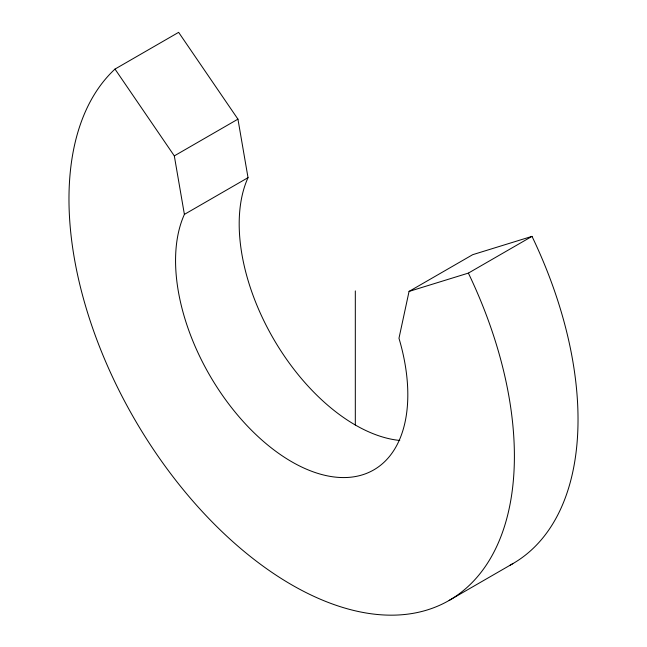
<?xml version="1.0" encoding="UTF-8"?>
<svg xmlns="http://www.w3.org/2000/svg" width="647" height="647" viewBox="0 0 647 647"><rect width="100%" height="100%" fill="white"/><g stroke="black" fill="none" stroke-linecap="round" stroke-linejoin="round"><path stroke-width="0.97" d="M510.2 565.122A314.96 181.839 60 0 0 532.004 236.373L472.69 254.683L409.058 291.417L398.973 338.276A164.233 94.818 60 0 1 291.684 461.74A164.233 94.818 60 0 1 184.395 214.392L174.31 155.887L114.996 69.083L178.629 32.35L237.942 119.153L248.027 177.658A164.233 94.818 60 0 0 273.204 338.324A164.233 94.818 60 0 0 399.757 440.453M174.31 155.887L237.942 119.153M184.395 214.392L248.027 177.658M409.058 291.417L468.371 273.107L532.004 236.373M449.164 600.408L512.796 563.674M355.316 290.915L355.316 425.006M468.371 273.107A314.96 181.839 60 0 1 442.144 604.12A314.96 181.839 60 0 1 141.224 430.384A314.96 181.839 60 0 1 114.996 69.083"/></g></svg>
